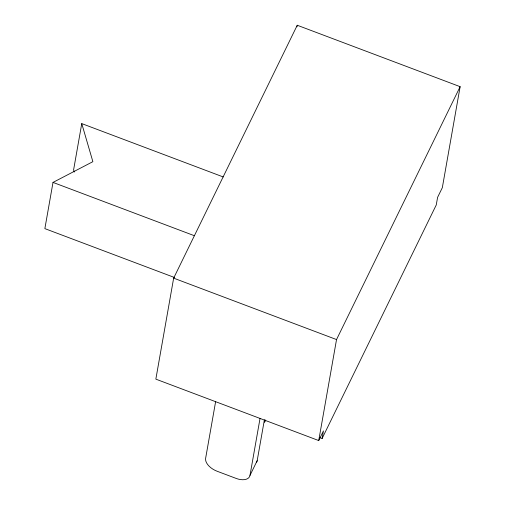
<?xml version="1.0" encoding="UTF-8"?>
<svg xmlns="http://www.w3.org/2000/svg" width="505" height="505" viewBox="0 0 505 505"><rect width="100%" height="100%" fill="white"/><g stroke="black" fill="none" stroke-linecap="round" stroke-linejoin="round"><path stroke-width="0.76" d="M223.204 176.939L81.76 123.599L92.882 161.676L53.012 182.406L44.863 228.626L174.522 277.516M81.76 123.599L73.61 169.813L74.267 172.053M322.114 438.491L436.251 204.961L437.595 197.354L442.329 187.671L460.137 86.677L297.256 25.25L173.651 278.141L155.843 379.141L318.724 440.562L323.459 430.879L322.114 438.491L319.905 437.652M215.616 401.677L205.63 458.313A13.938 7.979 26 0 0 217.131 471.253L236.201 478.443A13.401 7.67 26 0 0 249.994 475.375L257.184 460.674L264.374 419.889M296.978 26.803L297.256 25.25M249.994 475.375L260.037 418.43M264.999 419.926L264.588 422.243L265.617 420.141M318.724 440.562L336.532 339.568L460.137 86.677M53.012 182.406L194.457 235.747M173.651 278.141L336.532 339.568M257.184 460.674A13.401 7.67 26 0 1 256.401 462.523"/></g></svg>
